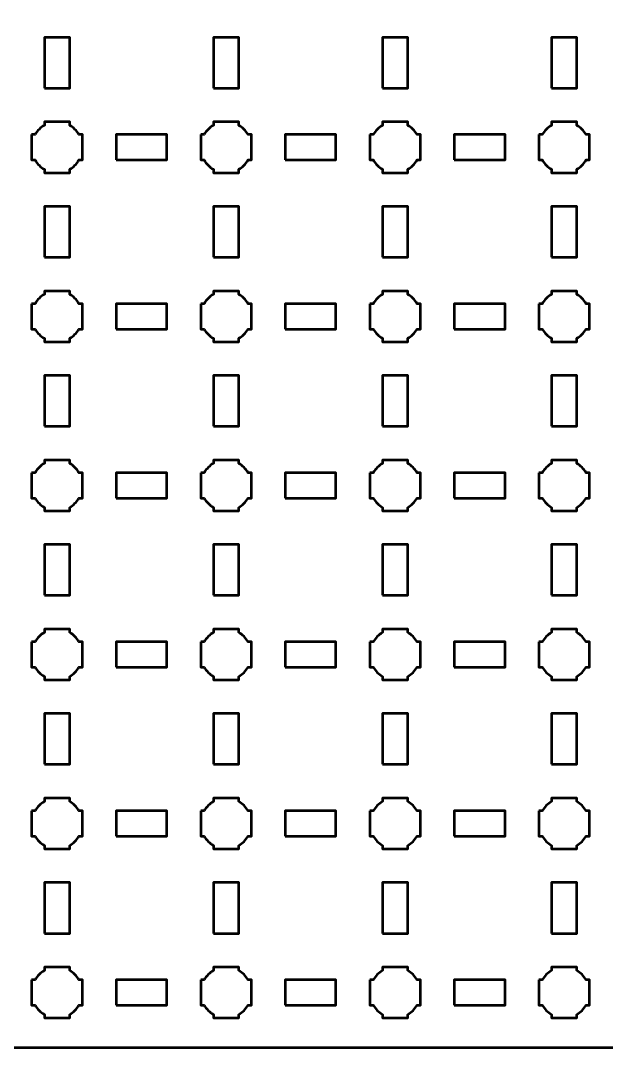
# Model space of a CAD drawing. Header units: centimetres. Extents: x -24.1 to 3.1, y -26.5 to -3.2.
# Drawn here: x -17.93 to -11, y -26.5 to -14.35 of the extents above; entities that cross this region are included whole.
import ezdxf

# ---------------------------------------------------------------- set-up
doc = ezdxf.new("R2010")
doc.units = ezdxf.units.CM
doc.header["$MEASUREMENT"] = 0
doc.layers.add('Layer 1', color=7, linetype='Continuous')

msp = doc.modelspace()

# ---------------------------------------------------------------- linework, layer by layer
at = {"layer": 'Layer 1', "color": 250, "lineweight": 53}
for points in [[(-17.65, -15.15), (-17.35, -15.15), (-17.35, -14.55), (-17.65, -14.55), (-17.65, -15.15)], [(-15.65, -15.15), (-15.35, -15.15), (-15.35, -14.55), (-15.65, -14.55), (-15.65, -15.15)], [(-13.65, -15.15), (-13.35, -15.15), (-13.35, -14.55), (-13.65, -14.55), (-13.65, -15.15)], [(-11.65, -15.15), (-11.35, -15.15), (-11.35, -14.55), (-11.65, -14.55), (-11.65, -15.15)], [(-16.8, -16), (-16.2, -16), (-16.2, -15.7), (-16.8, -15.7), (-16.8, -16)], [(-14.8, -16), (-14.2, -16), (-14.2, -15.7), (-14.8, -15.7), (-14.8, -16)], [(-12.8, -16), (-12.2, -16), (-12.2, -15.7), (-12.8, -15.7), (-12.8, -16)], [(-17.65, -17.15), (-17.35, -17.15), (-17.35, -16.55), (-17.65, -16.55), (-17.65, -17.15)], [(-15.65, -17.15), (-15.35, -17.15), (-15.35, -16.55), (-15.65, -16.55), (-15.65, -17.15)], [(-13.65, -17.15), (-13.35, -17.15), (-13.35, -16.55), (-13.65, -16.55), (-13.65, -17.15)], [(-11.65, -17.15), (-11.35, -17.15), (-11.35, -16.55), (-11.65, -16.55), (-11.65, -17.15)], [(-16.8, -18), (-16.2, -18), (-16.2, -17.7), (-16.8, -17.7), (-16.8, -18)], [(-14.8, -18), (-14.2, -18), (-14.2, -17.7), (-14.8, -17.7), (-14.8, -18)], [(-12.8, -18), (-12.2, -18), (-12.2, -17.7), (-12.8, -17.7), (-12.8, -18)], [(-17.65, -19.15), (-17.35, -19.15), (-17.35, -18.55), (-17.65, -18.55), (-17.65, -19.15)], [(-15.65, -19.15), (-15.35, -19.15), (-15.35, -18.55), (-15.65, -18.55), (-15.65, -19.15)], [(-13.65, -19.15), (-13.35, -19.15), (-13.35, -18.55), (-13.65, -18.55), (-13.65, -19.15)], [(-11.65, -19.15), (-11.35, -19.15), (-11.35, -18.55), (-11.65, -18.55), (-11.65, -19.15)], [(-16.8, -20), (-16.2, -20), (-16.2, -19.7), (-16.8, -19.7), (-16.8, -20)], [(-14.8, -20), (-14.2, -20), (-14.2, -19.7), (-14.8, -19.7), (-14.8, -20)], [(-12.8, -20), (-12.2, -20), (-12.2, -19.7), (-12.8, -19.7), (-12.8, -20)], [(-17.65, -21.15), (-17.35, -21.15), (-17.35, -20.55), (-17.65, -20.55), (-17.65, -21.15)], [(-15.65, -21.15), (-15.35, -21.15), (-15.35, -20.55), (-15.65, -20.55), (-15.65, -21.15)], [(-13.65, -21.15), (-13.35, -21.15), (-13.35, -20.55), (-13.65, -20.55), (-13.65, -21.15)], [(-11.65, -21.15), (-11.35, -21.15), (-11.35, -20.55), (-11.65, -20.55), (-11.65, -21.15)], [(-16.8, -22), (-16.2, -22), (-16.2, -21.7), (-16.8, -21.7), (-16.8, -22)], [(-14.8, -22), (-14.2, -22), (-14.2, -21.7), (-14.8, -21.7), (-14.8, -22)], [(-12.8, -22), (-12.2, -22), (-12.2, -21.7), (-12.8, -21.7), (-12.8, -22)], [(-17.65, -23.15), (-17.35, -23.15), (-17.35, -22.55), (-17.65, -22.55), (-17.65, -23.15)], [(-15.65, -23.15), (-15.35, -23.15), (-15.35, -22.55), (-15.65, -22.55), (-15.65, -23.15)], [(-13.65, -23.15), (-13.35, -23.15), (-13.35, -22.55), (-13.65, -22.55), (-13.65, -23.15)], [(-11.65, -23.15), (-11.35, -23.15), (-11.35, -22.55), (-11.65, -22.55), (-11.65, -23.15)], [(-16.8, -24), (-16.2, -24), (-16.2, -23.7), (-16.8, -23.7), (-16.8, -24)], [(-14.8, -24), (-14.2, -24), (-14.2, -23.7), (-14.8, -23.7), (-14.8, -24)], [(-12.8, -24), (-12.2, -24), (-12.2, -23.7), (-12.8, -23.7), (-12.8, -24)], [(-17.65, -25.15), (-17.35, -25.15), (-17.35, -24.55), (-17.65, -24.55), (-17.65, -25.15)], [(-15.65, -25.15), (-15.35, -25.15), (-15.35, -24.55), (-15.65, -24.55), (-15.65, -25.15)], [(-13.65, -25.15), (-13.35, -25.15), (-13.35, -24.55), (-13.65, -24.55), (-13.65, -25.15)], [(-11.65, -25.15), (-11.35, -25.15), (-11.35, -24.55), (-11.65, -24.55), (-11.65, -25.15)], [(-16.8, -26), (-16.2, -26), (-16.2, -25.7), (-16.8, -25.7), (-16.8, -26)], [(-14.8, -26), (-14.2, -26), (-14.2, -25.7), (-14.8, -25.7), (-14.8, -26)], [(-12.8, -26), (-12.2, -26), (-12.2, -25.7), (-12.8, -25.7), (-12.8, -26)]]:
    msp.add_lwpolyline(points, close=True, dxfattribs=at)
msp.add_open_spline([(-24.15, -26), (-24.15, -26), (-24.15, -3.7), (-24.15, -3.7), (-24.15, -3.7), (-24.15, -3.42391), (-23.92609, -3.2), (-23.65, -3.2), (-23.65, -3.2), (-23.65, -3.2), (2.65, -3.2), (2.65, -3.2), (2.65, -3.2), (2.92609, -3.2), (3.15, -3.42391), (3.15, -3.7), (3.15, -3.7), (3.15, -3.7), (3.15, -26), (3.15, -26), (3.15, -26), (3.15, -26.27609), (2.92609, -26.5), (2.65, -26.5), (2.65, -26.5), (2.65, -26.5), (-23.65, -26.5), (-23.65, -26.5), (-23.65, -26.5), (-23.92609, -26.5), (-24.15, -26.27609), (-24.15, -26)], degree=3, knots=[0, 0, 0, 0, 0.125, 0.125, 0.125, 0.125, 0.25, 0.25, 0.25, 0.25, 0.375, 0.375, 0.375, 0.375, 0.5, 0.5, 0.5, 0.5, 0.625, 0.625, 0.625, 0.625, 0.75, 0.75, 0.75, 0.75, 0.875, 0.875, 0.875, 0.875, 1, 1, 1, 1], dxfattribs=at)
at = {"layer": 'Layer 1', "lineweight": 53}
for points in [[(-17.8, -15.7), (-17.8, -15.7), (-17.75985, -15.7), (-17.75985, -15.7), (-17.75985, -15.7), (-17.7335, -15.65447), (-17.69553, -15.6165), (-17.65, -15.59015), (-17.65, -15.59015), (-17.65, -15.59015), (-17.65, -15.55), (-17.65, -15.55), (-17.65, -15.55), (-17.65, -15.55), (-17.5, -15.55), (-17.5, -15.55), (-17.5, -15.55), (-17.5, -15.55), (-17.35, -15.55), (-17.35, -15.55), (-17.35, -15.55), (-17.35, -15.55), (-17.35, -15.59015), (-17.35, -15.59015), (-17.35, -15.59015), (-17.30447, -15.6165), (-17.2665, -15.65447), (-17.24015, -15.7), (-17.24015, -15.7), (-17.24015, -15.7), (-17.2, -15.7), (-17.2, -15.7), (-17.2, -15.7), (-17.2, -15.7), (-17.2, -15.85), (-17.2, -15.85), (-17.2, -15.85), (-17.2, -15.85), (-17.2, -16), (-17.2, -16), (-17.2, -16), (-17.2, -16), (-17.24015, -16), (-17.24015, -16), (-17.24015, -16), (-17.2665, -16.04553), (-17.30447, -16.0835), (-17.35, -16.10985), (-17.35, -16.10985), (-17.35, -16.10985), (-17.35, -16.15), (-17.35, -16.15), (-17.35, -16.15), (-17.35, -16.15), (-17.5, -16.15), (-17.5, -16.15), (-17.5, -16.15), (-17.5, -16.15), (-17.65, -16.15), (-17.65, -16.15), (-17.65, -16.15), (-17.65, -16.15), (-17.65, -16.10985), (-17.65, -16.10985), (-17.65, -16.10985), (-17.69553, -16.0835), (-17.7335, -16.04553), (-17.75985, -16), (-17.75985, -16), (-17.75985, -16), (-17.8, -16), (-17.8, -16), (-17.8, -16), (-17.8, -16), (-17.8, -15.85), (-17.8, -15.85), (-17.8, -15.85), (-17.8, -15.85), (-17.8, -15.7), (-17.8, -15.7)], [(-15.8, -15.7), (-15.8, -15.7), (-15.75985, -15.7), (-15.75985, -15.7), (-15.75985, -15.7), (-15.7335, -15.65447), (-15.69553, -15.6165), (-15.65, -15.59015), (-15.65, -15.59015), (-15.65, -15.59015), (-15.65, -15.55), (-15.65, -15.55), (-15.65, -15.55), (-15.65, -15.55), (-15.5, -15.55), (-15.5, -15.55), (-15.5, -15.55), (-15.5, -15.55), (-15.35, -15.55), (-15.35, -15.55), (-15.35, -15.55), (-15.35, -15.55), (-15.35, -15.59015), (-15.35, -15.59015), (-15.35, -15.59015), (-15.30447, -15.6165), (-15.2665, -15.65447), (-15.24015, -15.7), (-15.24015, -15.7), (-15.24015, -15.7), (-15.2, -15.7), (-15.2, -15.7), (-15.2, -15.7), (-15.2, -15.7), (-15.2, -15.85), (-15.2, -15.85), (-15.2, -15.85), (-15.2, -15.85), (-15.2, -16), (-15.2, -16), (-15.2, -16), (-15.2, -16), (-15.24015, -16), (-15.24015, -16), (-15.24015, -16), (-15.2665, -16.04553), (-15.30447, -16.0835), (-15.35, -16.10985), (-15.35, -16.10985), (-15.35, -16.10985), (-15.35, -16.15), (-15.35, -16.15), (-15.35, -16.15), (-15.35, -16.15), (-15.5, -16.15), (-15.5, -16.15), (-15.5, -16.15), (-15.5, -16.15), (-15.65, -16.15), (-15.65, -16.15), (-15.65, -16.15), (-15.65, -16.15), (-15.65, -16.10985), (-15.65, -16.10985), (-15.65, -16.10985), (-15.69553, -16.0835), (-15.7335, -16.04553), (-15.75985, -16), (-15.75985, -16), (-15.75985, -16), (-15.8, -16), (-15.8, -16), (-15.8, -16), (-15.8, -16), (-15.8, -15.85), (-15.8, -15.85), (-15.8, -15.85), (-15.8, -15.85), (-15.8, -15.7), (-15.8, -15.7)], [(-13.8, -15.7), (-13.8, -15.7), (-13.75985, -15.7), (-13.75985, -15.7), (-13.75985, -15.7), (-13.7335, -15.65447), (-13.69553, -15.6165), (-13.65, -15.59015), (-13.65, -15.59015), (-13.65, -15.59015), (-13.65, -15.55), (-13.65, -15.55), (-13.65, -15.55), (-13.65, -15.55), (-13.5, -15.55), (-13.5, -15.55), (-13.5, -15.55), (-13.5, -15.55), (-13.35, -15.55), (-13.35, -15.55), (-13.35, -15.55), (-13.35, -15.55), (-13.35, -15.59015), (-13.35, -15.59015), (-13.35, -15.59015), (-13.30447, -15.6165), (-13.2665, -15.65447), (-13.24015, -15.7), (-13.24015, -15.7), (-13.24015, -15.7), (-13.2, -15.7), (-13.2, -15.7), (-13.2, -15.7), (-13.2, -15.7), (-13.2, -15.85), (-13.2, -15.85), (-13.2, -15.85), (-13.2, -15.85), (-13.2, -16), (-13.2, -16), (-13.2, -16), (-13.2, -16), (-13.24015, -16), (-13.24015, -16), (-13.24015, -16), (-13.2665, -16.04553), (-13.30447, -16.0835), (-13.35, -16.10985), (-13.35, -16.10985), (-13.35, -16.10985), (-13.35, -16.15), (-13.35, -16.15), (-13.35, -16.15), (-13.35, -16.15), (-13.5, -16.15), (-13.5, -16.15), (-13.5, -16.15), (-13.5, -16.15), (-13.65, -16.15), (-13.65, -16.15), (-13.65, -16.15), (-13.65, -16.15), (-13.65, -16.10985), (-13.65, -16.10985), (-13.65, -16.10985), (-13.69553, -16.0835), (-13.7335, -16.04553), (-13.75985, -16), (-13.75985, -16), (-13.75985, -16), (-13.8, -16), (-13.8, -16), (-13.8, -16), (-13.8, -16), (-13.8, -15.85), (-13.8, -15.85), (-13.8, -15.85), (-13.8, -15.85), (-13.8, -15.7), (-13.8, -15.7)], [(-11.8, -15.7), (-11.8, -15.7), (-11.75985, -15.7), (-11.75985, -15.7), (-11.75985, -15.7), (-11.7335, -15.65447), (-11.69553, -15.6165), (-11.65, -15.59015), (-11.65, -15.59015), (-11.65, -15.59015), (-11.65, -15.55), (-11.65, -15.55), (-11.65, -15.55), (-11.65, -15.55), (-11.5, -15.55), (-11.5, -15.55), (-11.5, -15.55), (-11.5, -15.55), (-11.35, -15.55), (-11.35, -15.55), (-11.35, -15.55), (-11.35, -15.55), (-11.35, -15.59015), (-11.35, -15.59015), (-11.35, -15.59015), (-11.30447, -15.6165), (-11.2665, -15.65447), (-11.24015, -15.7), (-11.24015, -15.7), (-11.24015, -15.7), (-11.2, -15.7), (-11.2, -15.7), (-11.2, -15.7), (-11.2, -15.7), (-11.2, -15.85), (-11.2, -15.85), (-11.2, -15.85), (-11.2, -15.85), (-11.2, -16), (-11.2, -16), (-11.2, -16), (-11.2, -16), (-11.24015, -16), (-11.24015, -16), (-11.24015, -16), (-11.2665, -16.04553), (-11.30447, -16.0835), (-11.35, -16.10985), (-11.35, -16.10985), (-11.35, -16.10985), (-11.35, -16.15), (-11.35, -16.15), (-11.35, -16.15), (-11.35, -16.15), (-11.5, -16.15), (-11.5, -16.15), (-11.5, -16.15), (-11.5, -16.15), (-11.65, -16.15), (-11.65, -16.15), (-11.65, -16.15), (-11.65, -16.15), (-11.65, -16.10985), (-11.65, -16.10985), (-11.65, -16.10985), (-11.69553, -16.0835), (-11.7335, -16.04553), (-11.75985, -16), (-11.75985, -16), (-11.75985, -16), (-11.8, -16), (-11.8, -16), (-11.8, -16), (-11.8, -16), (-11.8, -15.85), (-11.8, -15.85), (-11.8, -15.85), (-11.8, -15.85), (-11.8, -15.7), (-11.8, -15.7)], [(-17.8, -17.7), (-17.8, -17.7), (-17.75985, -17.7), (-17.75985, -17.7), (-17.75985, -17.7), (-17.7335, -17.65447), (-17.69553, -17.6165), (-17.65, -17.59015), (-17.65, -17.59015), (-17.65, -17.59015), (-17.65, -17.55), (-17.65, -17.55), (-17.65, -17.55), (-17.65, -17.55), (-17.5, -17.55), (-17.5, -17.55), (-17.5, -17.55), (-17.5, -17.55), (-17.35, -17.55), (-17.35, -17.55), (-17.35, -17.55), (-17.35, -17.55), (-17.35, -17.59015), (-17.35, -17.59015), (-17.35, -17.59015), (-17.30447, -17.6165), (-17.2665, -17.65447), (-17.24015, -17.7), (-17.24015, -17.7), (-17.24015, -17.7), (-17.2, -17.7), (-17.2, -17.7), (-17.2, -17.7), (-17.2, -17.7), (-17.2, -17.85), (-17.2, -17.85), (-17.2, -17.85), (-17.2, -17.85), (-17.2, -18), (-17.2, -18), (-17.2, -18), (-17.2, -18), (-17.24015, -18), (-17.24015, -18), (-17.24015, -18), (-17.2665, -18.04553), (-17.30447, -18.0835), (-17.35, -18.10985), (-17.35, -18.10985), (-17.35, -18.10985), (-17.35, -18.15), (-17.35, -18.15), (-17.35, -18.15), (-17.35, -18.15), (-17.5, -18.15), (-17.5, -18.15), (-17.5, -18.15), (-17.5, -18.15), (-17.65, -18.15), (-17.65, -18.15), (-17.65, -18.15), (-17.65, -18.15), (-17.65, -18.10985), (-17.65, -18.10985), (-17.65, -18.10985), (-17.69553, -18.0835), (-17.7335, -18.04553), (-17.75985, -18), (-17.75985, -18), (-17.75985, -18), (-17.8, -18), (-17.8, -18), (-17.8, -18), (-17.8, -18), (-17.8, -17.85), (-17.8, -17.85), (-17.8, -17.85), (-17.8, -17.85), (-17.8, -17.7), (-17.8, -17.7)], [(-15.8, -17.7), (-15.8, -17.7), (-15.75985, -17.7), (-15.75985, -17.7), (-15.75985, -17.7), (-15.7335, -17.65447), (-15.69553, -17.6165), (-15.65, -17.59015), (-15.65, -17.59015), (-15.65, -17.59015), (-15.65, -17.55), (-15.65, -17.55), (-15.65, -17.55), (-15.65, -17.55), (-15.5, -17.55), (-15.5, -17.55), (-15.5, -17.55), (-15.5, -17.55), (-15.35, -17.55), (-15.35, -17.55), (-15.35, -17.55), (-15.35, -17.55), (-15.35, -17.59015), (-15.35, -17.59015), (-15.35, -17.59015), (-15.30447, -17.6165), (-15.2665, -17.65447), (-15.24015, -17.7), (-15.24015, -17.7), (-15.24015, -17.7), (-15.2, -17.7), (-15.2, -17.7), (-15.2, -17.7), (-15.2, -17.7), (-15.2, -17.85), (-15.2, -17.85), (-15.2, -17.85), (-15.2, -17.85), (-15.2, -18), (-15.2, -18), (-15.2, -18), (-15.2, -18), (-15.24015, -18), (-15.24015, -18), (-15.24015, -18), (-15.2665, -18.04553), (-15.30447, -18.0835), (-15.35, -18.10985), (-15.35, -18.10985), (-15.35, -18.10985), (-15.35, -18.15), (-15.35, -18.15), (-15.35, -18.15), (-15.35, -18.15), (-15.5, -18.15), (-15.5, -18.15), (-15.5, -18.15), (-15.5, -18.15), (-15.65, -18.15), (-15.65, -18.15), (-15.65, -18.15), (-15.65, -18.15), (-15.65, -18.10985), (-15.65, -18.10985), (-15.65, -18.10985), (-15.69553, -18.0835), (-15.7335, -18.04553), (-15.75985, -18), (-15.75985, -18), (-15.75985, -18), (-15.8, -18), (-15.8, -18), (-15.8, -18), (-15.8, -18), (-15.8, -17.85), (-15.8, -17.85), (-15.8, -17.85), (-15.8, -17.85), (-15.8, -17.7), (-15.8, -17.7)], [(-13.8, -17.7), (-13.8, -17.7), (-13.75985, -17.7), (-13.75985, -17.7), (-13.75985, -17.7), (-13.7335, -17.65447), (-13.69553, -17.6165), (-13.65, -17.59015), (-13.65, -17.59015), (-13.65, -17.59015), (-13.65, -17.55), (-13.65, -17.55), (-13.65, -17.55), (-13.65, -17.55), (-13.5, -17.55), (-13.5, -17.55), (-13.5, -17.55), (-13.5, -17.55), (-13.35, -17.55), (-13.35, -17.55), (-13.35, -17.55), (-13.35, -17.55), (-13.35, -17.59015), (-13.35, -17.59015), (-13.35, -17.59015), (-13.30447, -17.6165), (-13.2665, -17.65447), (-13.24015, -17.7), (-13.24015, -17.7), (-13.24015, -17.7), (-13.2, -17.7), (-13.2, -17.7), (-13.2, -17.7), (-13.2, -17.7), (-13.2, -17.85), (-13.2, -17.85), (-13.2, -17.85), (-13.2, -17.85), (-13.2, -18), (-13.2, -18), (-13.2, -18), (-13.2, -18), (-13.24015, -18), (-13.24015, -18), (-13.24015, -18), (-13.2665, -18.04553), (-13.30447, -18.0835), (-13.35, -18.10985), (-13.35, -18.10985), (-13.35, -18.10985), (-13.35, -18.15), (-13.35, -18.15), (-13.35, -18.15), (-13.35, -18.15), (-13.5, -18.15), (-13.5, -18.15), (-13.5, -18.15), (-13.5, -18.15), (-13.65, -18.15), (-13.65, -18.15), (-13.65, -18.15), (-13.65, -18.15), (-13.65, -18.10985), (-13.65, -18.10985), (-13.65, -18.10985), (-13.69553, -18.0835), (-13.7335, -18.04553), (-13.75985, -18), (-13.75985, -18), (-13.75985, -18), (-13.8, -18), (-13.8, -18), (-13.8, -18), (-13.8, -18), (-13.8, -17.85), (-13.8, -17.85), (-13.8, -17.85), (-13.8, -17.85), (-13.8, -17.7), (-13.8, -17.7)], [(-11.8, -17.7), (-11.8, -17.7), (-11.75985, -17.7), (-11.75985, -17.7), (-11.75985, -17.7), (-11.7335, -17.65447), (-11.69553, -17.6165), (-11.65, -17.59015), (-11.65, -17.59015), (-11.65, -17.59015), (-11.65, -17.55), (-11.65, -17.55), (-11.65, -17.55), (-11.65, -17.55), (-11.5, -17.55), (-11.5, -17.55), (-11.5, -17.55), (-11.5, -17.55), (-11.35, -17.55), (-11.35, -17.55), (-11.35, -17.55), (-11.35, -17.55), (-11.35, -17.59015), (-11.35, -17.59015), (-11.35, -17.59015), (-11.30447, -17.6165), (-11.2665, -17.65447), (-11.24015, -17.7), (-11.24015, -17.7), (-11.24015, -17.7), (-11.2, -17.7), (-11.2, -17.7), (-11.2, -17.7), (-11.2, -17.7), (-11.2, -17.85), (-11.2, -17.85), (-11.2, -17.85), (-11.2, -17.85), (-11.2, -18), (-11.2, -18), (-11.2, -18), (-11.2, -18), (-11.24015, -18), (-11.24015, -18), (-11.24015, -18), (-11.2665, -18.04553), (-11.30447, -18.0835), (-11.35, -18.10985), (-11.35, -18.10985), (-11.35, -18.10985), (-11.35, -18.15), (-11.35, -18.15), (-11.35, -18.15), (-11.35, -18.15), (-11.5, -18.15), (-11.5, -18.15), (-11.5, -18.15), (-11.5, -18.15), (-11.65, -18.15), (-11.65, -18.15), (-11.65, -18.15), (-11.65, -18.15), (-11.65, -18.10985), (-11.65, -18.10985), (-11.65, -18.10985), (-11.69553, -18.0835), (-11.7335, -18.04553), (-11.75985, -18), (-11.75985, -18), (-11.75985, -18), (-11.8, -18), (-11.8, -18), (-11.8, -18), (-11.8, -18), (-11.8, -17.85), (-11.8, -17.85), (-11.8, -17.85), (-11.8, -17.85), (-11.8, -17.7), (-11.8, -17.7)], [(-17.8, -19.7), (-17.8, -19.7), (-17.75985, -19.7), (-17.75985, -19.7), (-17.75985, -19.7), (-17.7335, -19.65447), (-17.69553, -19.6165), (-17.65, -19.59015), (-17.65, -19.59015), (-17.65, -19.59015), (-17.65, -19.55), (-17.65, -19.55), (-17.65, -19.55), (-17.65, -19.55), (-17.5, -19.55), (-17.5, -19.55), (-17.5, -19.55), (-17.5, -19.55), (-17.35, -19.55), (-17.35, -19.55), (-17.35, -19.55), (-17.35, -19.55), (-17.35, -19.59015), (-17.35, -19.59015), (-17.35, -19.59015), (-17.30447, -19.6165), (-17.2665, -19.65447), (-17.24015, -19.7), (-17.24015, -19.7), (-17.24015, -19.7), (-17.2, -19.7), (-17.2, -19.7), (-17.2, -19.7), (-17.2, -19.7), (-17.2, -19.85), (-17.2, -19.85), (-17.2, -19.85), (-17.2, -19.85), (-17.2, -20), (-17.2, -20), (-17.2, -20), (-17.2, -20), (-17.24015, -20), (-17.24015, -20), (-17.24015, -20), (-17.2665, -20.04553), (-17.30447, -20.0835), (-17.35, -20.10985), (-17.35, -20.10985), (-17.35, -20.10985), (-17.35, -20.15), (-17.35, -20.15), (-17.35, -20.15), (-17.35, -20.15), (-17.5, -20.15), (-17.5, -20.15), (-17.5, -20.15), (-17.5, -20.15), (-17.65, -20.15), (-17.65, -20.15), (-17.65, -20.15), (-17.65, -20.15), (-17.65, -20.10985), (-17.65, -20.10985), (-17.65, -20.10985), (-17.69553, -20.0835), (-17.7335, -20.04553), (-17.75985, -20), (-17.75985, -20), (-17.75985, -20), (-17.8, -20), (-17.8, -20), (-17.8, -20), (-17.8, -20), (-17.8, -19.85), (-17.8, -19.85), (-17.8, -19.85), (-17.8, -19.85), (-17.8, -19.7), (-17.8, -19.7)], [(-15.8, -19.7), (-15.8, -19.7), (-15.75985, -19.7), (-15.75985, -19.7), (-15.75985, -19.7), (-15.7335, -19.65447), (-15.69553, -19.6165), (-15.65, -19.59015), (-15.65, -19.59015), (-15.65, -19.59015), (-15.65, -19.55), (-15.65, -19.55), (-15.65, -19.55), (-15.65, -19.55), (-15.5, -19.55), (-15.5, -19.55), (-15.5, -19.55), (-15.5, -19.55), (-15.35, -19.55), (-15.35, -19.55), (-15.35, -19.55), (-15.35, -19.55), (-15.35, -19.59015), (-15.35, -19.59015), (-15.35, -19.59015), (-15.30447, -19.6165), (-15.2665, -19.65447), (-15.24015, -19.7), (-15.24015, -19.7), (-15.24015, -19.7), (-15.2, -19.7), (-15.2, -19.7), (-15.2, -19.7), (-15.2, -19.7), (-15.2, -19.85), (-15.2, -19.85), (-15.2, -19.85), (-15.2, -19.85), (-15.2, -20), (-15.2, -20), (-15.2, -20), (-15.2, -20), (-15.24015, -20), (-15.24015, -20), (-15.24015, -20), (-15.2665, -20.04553), (-15.30447, -20.0835), (-15.35, -20.10985), (-15.35, -20.10985), (-15.35, -20.10985), (-15.35, -20.15), (-15.35, -20.15), (-15.35, -20.15), (-15.35, -20.15), (-15.5, -20.15), (-15.5, -20.15), (-15.5, -20.15), (-15.5, -20.15), (-15.65, -20.15), (-15.65, -20.15), (-15.65, -20.15), (-15.65, -20.15), (-15.65, -20.10985), (-15.65, -20.10985), (-15.65, -20.10985), (-15.69553, -20.0835), (-15.7335, -20.04553), (-15.75985, -20), (-15.75985, -20), (-15.75985, -20), (-15.8, -20), (-15.8, -20), (-15.8, -20), (-15.8, -20), (-15.8, -19.85), (-15.8, -19.85), (-15.8, -19.85), (-15.8, -19.85), (-15.8, -19.7), (-15.8, -19.7)], [(-13.8, -19.7), (-13.8, -19.7), (-13.75985, -19.7), (-13.75985, -19.7), (-13.75985, -19.7), (-13.7335, -19.65447), (-13.69553, -19.6165), (-13.65, -19.59015), (-13.65, -19.59015), (-13.65, -19.59015), (-13.65, -19.55), (-13.65, -19.55), (-13.65, -19.55), (-13.65, -19.55), (-13.5, -19.55), (-13.5, -19.55), (-13.5, -19.55), (-13.5, -19.55), (-13.35, -19.55), (-13.35, -19.55), (-13.35, -19.55), (-13.35, -19.55), (-13.35, -19.59015), (-13.35, -19.59015), (-13.35, -19.59015), (-13.30447, -19.6165), (-13.2665, -19.65447), (-13.24015, -19.7), (-13.24015, -19.7), (-13.24015, -19.7), (-13.2, -19.7), (-13.2, -19.7), (-13.2, -19.7), (-13.2, -19.7), (-13.2, -19.85), (-13.2, -19.85), (-13.2, -19.85), (-13.2, -19.85), (-13.2, -20), (-13.2, -20), (-13.2, -20), (-13.2, -20), (-13.24015, -20), (-13.24015, -20), (-13.24015, -20), (-13.2665, -20.04553), (-13.30447, -20.0835), (-13.35, -20.10985), (-13.35, -20.10985), (-13.35, -20.10985), (-13.35, -20.15), (-13.35, -20.15), (-13.35, -20.15), (-13.35, -20.15), (-13.5, -20.15), (-13.5, -20.15), (-13.5, -20.15), (-13.5, -20.15), (-13.65, -20.15), (-13.65, -20.15), (-13.65, -20.15), (-13.65, -20.15), (-13.65, -20.10985), (-13.65, -20.10985), (-13.65, -20.10985), (-13.69553, -20.0835), (-13.7335, -20.04553), (-13.75985, -20), (-13.75985, -20), (-13.75985, -20), (-13.8, -20), (-13.8, -20), (-13.8, -20), (-13.8, -20), (-13.8, -19.85), (-13.8, -19.85), (-13.8, -19.85), (-13.8, -19.85), (-13.8, -19.7), (-13.8, -19.7)], [(-11.8, -19.7), (-11.8, -19.7), (-11.75985, -19.7), (-11.75985, -19.7), (-11.75985, -19.7), (-11.7335, -19.65447), (-11.69553, -19.6165), (-11.65, -19.59015), (-11.65, -19.59015), (-11.65, -19.59015), (-11.65, -19.55), (-11.65, -19.55), (-11.65, -19.55), (-11.65, -19.55), (-11.5, -19.55), (-11.5, -19.55), (-11.5, -19.55), (-11.5, -19.55), (-11.35, -19.55), (-11.35, -19.55), (-11.35, -19.55), (-11.35, -19.55), (-11.35, -19.59015), (-11.35, -19.59015), (-11.35, -19.59015), (-11.30447, -19.6165), (-11.2665, -19.65447), (-11.24015, -19.7), (-11.24015, -19.7), (-11.24015, -19.7), (-11.2, -19.7), (-11.2, -19.7), (-11.2, -19.7), (-11.2, -19.7), (-11.2, -19.85), (-11.2, -19.85), (-11.2, -19.85), (-11.2, -19.85), (-11.2, -20), (-11.2, -20), (-11.2, -20), (-11.2, -20), (-11.24015, -20), (-11.24015, -20), (-11.24015, -20), (-11.2665, -20.04553), (-11.30447, -20.0835), (-11.35, -20.10985), (-11.35, -20.10985), (-11.35, -20.10985), (-11.35, -20.15), (-11.35, -20.15), (-11.35, -20.15), (-11.35, -20.15), (-11.5, -20.15), (-11.5, -20.15), (-11.5, -20.15), (-11.5, -20.15), (-11.65, -20.15), (-11.65, -20.15), (-11.65, -20.15), (-11.65, -20.15), (-11.65, -20.10985), (-11.65, -20.10985), (-11.65, -20.10985), (-11.69553, -20.0835), (-11.7335, -20.04553), (-11.75985, -20), (-11.75985, -20), (-11.75985, -20), (-11.8, -20), (-11.8, -20), (-11.8, -20), (-11.8, -20), (-11.8, -19.85), (-11.8, -19.85), (-11.8, -19.85), (-11.8, -19.85), (-11.8, -19.7), (-11.8, -19.7)], [(-17.8, -21.7), (-17.8, -21.7), (-17.75985, -21.7), (-17.75985, -21.7), (-17.75985, -21.7), (-17.7335, -21.65447), (-17.69553, -21.6165), (-17.65, -21.59015), (-17.65, -21.59015), (-17.65, -21.59015), (-17.65, -21.55), (-17.65, -21.55), (-17.65, -21.55), (-17.65, -21.55), (-17.5, -21.55), (-17.5, -21.55), (-17.5, -21.55), (-17.5, -21.55), (-17.35, -21.55), (-17.35, -21.55), (-17.35, -21.55), (-17.35, -21.55), (-17.35, -21.59015), (-17.35, -21.59015), (-17.35, -21.59015), (-17.30447, -21.6165), (-17.2665, -21.65447), (-17.24015, -21.7), (-17.24015, -21.7), (-17.24015, -21.7), (-17.2, -21.7), (-17.2, -21.7), (-17.2, -21.7), (-17.2, -21.7), (-17.2, -21.85), (-17.2, -21.85), (-17.2, -21.85), (-17.2, -21.85), (-17.2, -22), (-17.2, -22), (-17.2, -22), (-17.2, -22), (-17.24015, -22), (-17.24015, -22), (-17.24015, -22), (-17.2665, -22.04553), (-17.30447, -22.0835), (-17.35, -22.10985), (-17.35, -22.10985), (-17.35, -22.10985), (-17.35, -22.15), (-17.35, -22.15), (-17.35, -22.15), (-17.35, -22.15), (-17.5, -22.15), (-17.5, -22.15), (-17.5, -22.15), (-17.5, -22.15), (-17.65, -22.15), (-17.65, -22.15), (-17.65, -22.15), (-17.65, -22.15), (-17.65, -22.10985), (-17.65, -22.10985), (-17.65, -22.10985), (-17.69553, -22.0835), (-17.7335, -22.04553), (-17.75985, -22), (-17.75985, -22), (-17.75985, -22), (-17.8, -22), (-17.8, -22), (-17.8, -22), (-17.8, -22), (-17.8, -21.85), (-17.8, -21.85), (-17.8, -21.85), (-17.8, -21.85), (-17.8, -21.7), (-17.8, -21.7)], [(-15.8, -21.7), (-15.8, -21.7), (-15.75985, -21.7), (-15.75985, -21.7), (-15.75985, -21.7), (-15.7335, -21.65447), (-15.69553, -21.6165), (-15.65, -21.59015), (-15.65, -21.59015), (-15.65, -21.59015), (-15.65, -21.55), (-15.65, -21.55), (-15.65, -21.55), (-15.65, -21.55), (-15.5, -21.55), (-15.5, -21.55), (-15.5, -21.55), (-15.5, -21.55), (-15.35, -21.55), (-15.35, -21.55), (-15.35, -21.55), (-15.35, -21.55), (-15.35, -21.59015), (-15.35, -21.59015), (-15.35, -21.59015), (-15.30447, -21.6165), (-15.2665, -21.65447), (-15.24015, -21.7), (-15.24015, -21.7), (-15.24015, -21.7), (-15.2, -21.7), (-15.2, -21.7), (-15.2, -21.7), (-15.2, -21.7), (-15.2, -21.85), (-15.2, -21.85), (-15.2, -21.85), (-15.2, -21.85), (-15.2, -22), (-15.2, -22), (-15.2, -22), (-15.2, -22), (-15.24015, -22), (-15.24015, -22), (-15.24015, -22), (-15.2665, -22.04553), (-15.30447, -22.0835), (-15.35, -22.10985), (-15.35, -22.10985), (-15.35, -22.10985), (-15.35, -22.15), (-15.35, -22.15), (-15.35, -22.15), (-15.35, -22.15), (-15.5, -22.15), (-15.5, -22.15), (-15.5, -22.15), (-15.5, -22.15), (-15.65, -22.15), (-15.65, -22.15), (-15.65, -22.15), (-15.65, -22.15), (-15.65, -22.10985), (-15.65, -22.10985), (-15.65, -22.10985), (-15.69553, -22.0835), (-15.7335, -22.04553), (-15.75985, -22), (-15.75985, -22), (-15.75985, -22), (-15.8, -22), (-15.8, -22), (-15.8, -22), (-15.8, -22), (-15.8, -21.85), (-15.8, -21.85), (-15.8, -21.85), (-15.8, -21.85), (-15.8, -21.7), (-15.8, -21.7)], [(-13.8, -21.7), (-13.8, -21.7), (-13.75985, -21.7), (-13.75985, -21.7), (-13.75985, -21.7), (-13.7335, -21.65447), (-13.69553, -21.6165), (-13.65, -21.59015), (-13.65, -21.59015), (-13.65, -21.59015), (-13.65, -21.55), (-13.65, -21.55), (-13.65, -21.55), (-13.65, -21.55), (-13.5, -21.55), (-13.5, -21.55), (-13.5, -21.55), (-13.5, -21.55), (-13.35, -21.55), (-13.35, -21.55), (-13.35, -21.55), (-13.35, -21.55), (-13.35, -21.59015), (-13.35, -21.59015), (-13.35, -21.59015), (-13.30447, -21.6165), (-13.2665, -21.65447), (-13.24015, -21.7), (-13.24015, -21.7), (-13.24015, -21.7), (-13.2, -21.7), (-13.2, -21.7), (-13.2, -21.7), (-13.2, -21.7), (-13.2, -21.85), (-13.2, -21.85), (-13.2, -21.85), (-13.2, -21.85), (-13.2, -22), (-13.2, -22), (-13.2, -22), (-13.2, -22), (-13.24015, -22), (-13.24015, -22), (-13.24015, -22), (-13.2665, -22.04553), (-13.30447, -22.0835), (-13.35, -22.10985), (-13.35, -22.10985), (-13.35, -22.10985), (-13.35, -22.15), (-13.35, -22.15), (-13.35, -22.15), (-13.35, -22.15), (-13.5, -22.15), (-13.5, -22.15), (-13.5, -22.15), (-13.5, -22.15), (-13.65, -22.15), (-13.65, -22.15), (-13.65, -22.15), (-13.65, -22.15), (-13.65, -22.10985), (-13.65, -22.10985), (-13.65, -22.10985), (-13.69553, -22.0835), (-13.7335, -22.04553), (-13.75985, -22), (-13.75985, -22), (-13.75985, -22), (-13.8, -22), (-13.8, -22), (-13.8, -22), (-13.8, -22), (-13.8, -21.85), (-13.8, -21.85), (-13.8, -21.85), (-13.8, -21.85), (-13.8, -21.7), (-13.8, -21.7)], [(-11.8, -21.7), (-11.8, -21.7), (-11.75985, -21.7), (-11.75985, -21.7), (-11.75985, -21.7), (-11.7335, -21.65447), (-11.69553, -21.6165), (-11.65, -21.59015), (-11.65, -21.59015), (-11.65, -21.59015), (-11.65, -21.55), (-11.65, -21.55), (-11.65, -21.55), (-11.65, -21.55), (-11.5, -21.55), (-11.5, -21.55), (-11.5, -21.55), (-11.5, -21.55), (-11.35, -21.55), (-11.35, -21.55), (-11.35, -21.55), (-11.35, -21.55), (-11.35, -21.59015), (-11.35, -21.59015), (-11.35, -21.59015), (-11.30447, -21.6165), (-11.2665, -21.65447), (-11.24015, -21.7), (-11.24015, -21.7), (-11.24015, -21.7), (-11.2, -21.7), (-11.2, -21.7), (-11.2, -21.7), (-11.2, -21.7), (-11.2, -21.85), (-11.2, -21.85), (-11.2, -21.85), (-11.2, -21.85), (-11.2, -22), (-11.2, -22), (-11.2, -22), (-11.2, -22), (-11.24015, -22), (-11.24015, -22), (-11.24015, -22), (-11.2665, -22.04553), (-11.30447, -22.0835), (-11.35, -22.10985), (-11.35, -22.10985), (-11.35, -22.10985), (-11.35, -22.15), (-11.35, -22.15), (-11.35, -22.15), (-11.35, -22.15), (-11.5, -22.15), (-11.5, -22.15), (-11.5, -22.15), (-11.5, -22.15), (-11.65, -22.15), (-11.65, -22.15), (-11.65, -22.15), (-11.65, -22.15), (-11.65, -22.10985), (-11.65, -22.10985), (-11.65, -22.10985), (-11.69553, -22.0835), (-11.7335, -22.04553), (-11.75985, -22), (-11.75985, -22), (-11.75985, -22), (-11.8, -22), (-11.8, -22), (-11.8, -22), (-11.8, -22), (-11.8, -21.85), (-11.8, -21.85), (-11.8, -21.85), (-11.8, -21.85), (-11.8, -21.7), (-11.8, -21.7)], [(-17.8, -23.7), (-17.8, -23.7), (-17.75985, -23.7), (-17.75985, -23.7), (-17.75985, -23.7), (-17.7335, -23.65447), (-17.69553, -23.6165), (-17.65, -23.59015), (-17.65, -23.59015), (-17.65, -23.59015), (-17.65, -23.55), (-17.65, -23.55), (-17.65, -23.55), (-17.65, -23.55), (-17.5, -23.55), (-17.5, -23.55), (-17.5, -23.55), (-17.5, -23.55), (-17.35, -23.55), (-17.35, -23.55), (-17.35, -23.55), (-17.35, -23.55), (-17.35, -23.59015), (-17.35, -23.59015), (-17.35, -23.59015), (-17.30447, -23.6165), (-17.2665, -23.65447), (-17.24015, -23.7), (-17.24015, -23.7), (-17.24015, -23.7), (-17.2, -23.7), (-17.2, -23.7), (-17.2, -23.7), (-17.2, -23.7), (-17.2, -23.85), (-17.2, -23.85), (-17.2, -23.85), (-17.2, -23.85), (-17.2, -24), (-17.2, -24), (-17.2, -24), (-17.2, -24), (-17.24015, -24), (-17.24015, -24), (-17.24015, -24), (-17.2665, -24.04553), (-17.30447, -24.0835), (-17.35, -24.10985), (-17.35, -24.10985), (-17.35, -24.10985), (-17.35, -24.15), (-17.35, -24.15), (-17.35, -24.15), (-17.35, -24.15), (-17.5, -24.15), (-17.5, -24.15), (-17.5, -24.15), (-17.5, -24.15), (-17.65, -24.15), (-17.65, -24.15), (-17.65, -24.15), (-17.65, -24.15), (-17.65, -24.10985), (-17.65, -24.10985), (-17.65, -24.10985), (-17.69553, -24.0835), (-17.7335, -24.04553), (-17.75985, -24), (-17.75985, -24), (-17.75985, -24), (-17.8, -24), (-17.8, -24), (-17.8, -24), (-17.8, -24), (-17.8, -23.85), (-17.8, -23.85), (-17.8, -23.85), (-17.8, -23.85), (-17.8, -23.7), (-17.8, -23.7)], [(-15.8, -23.7), (-15.8, -23.7), (-15.75985, -23.7), (-15.75985, -23.7), (-15.75985, -23.7), (-15.7335, -23.65447), (-15.69553, -23.6165), (-15.65, -23.59015), (-15.65, -23.59015), (-15.65, -23.59015), (-15.65, -23.55), (-15.65, -23.55), (-15.65, -23.55), (-15.65, -23.55), (-15.5, -23.55), (-15.5, -23.55), (-15.5, -23.55), (-15.5, -23.55), (-15.35, -23.55), (-15.35, -23.55), (-15.35, -23.55), (-15.35, -23.55), (-15.35, -23.59015), (-15.35, -23.59015), (-15.35, -23.59015), (-15.30447, -23.6165), (-15.2665, -23.65447), (-15.24015, -23.7), (-15.24015, -23.7), (-15.24015, -23.7), (-15.2, -23.7), (-15.2, -23.7), (-15.2, -23.7), (-15.2, -23.7), (-15.2, -23.85), (-15.2, -23.85), (-15.2, -23.85), (-15.2, -23.85), (-15.2, -24), (-15.2, -24), (-15.2, -24), (-15.2, -24), (-15.24015, -24), (-15.24015, -24), (-15.24015, -24), (-15.2665, -24.04553), (-15.30447, -24.0835), (-15.35, -24.10985), (-15.35, -24.10985), (-15.35, -24.10985), (-15.35, -24.15), (-15.35, -24.15), (-15.35, -24.15), (-15.35, -24.15), (-15.5, -24.15), (-15.5, -24.15), (-15.5, -24.15), (-15.5, -24.15), (-15.65, -24.15), (-15.65, -24.15), (-15.65, -24.15), (-15.65, -24.15), (-15.65, -24.10985), (-15.65, -24.10985), (-15.65, -24.10985), (-15.69553, -24.0835), (-15.7335, -24.04553), (-15.75985, -24), (-15.75985, -24), (-15.75985, -24), (-15.8, -24), (-15.8, -24), (-15.8, -24), (-15.8, -24), (-15.8, -23.85), (-15.8, -23.85), (-15.8, -23.85), (-15.8, -23.85), (-15.8, -23.7), (-15.8, -23.7)], [(-13.8, -23.7), (-13.8, -23.7), (-13.75985, -23.7), (-13.75985, -23.7), (-13.75985, -23.7), (-13.7335, -23.65447), (-13.69553, -23.6165), (-13.65, -23.59015), (-13.65, -23.59015), (-13.65, -23.59015), (-13.65, -23.55), (-13.65, -23.55), (-13.65, -23.55), (-13.65, -23.55), (-13.5, -23.55), (-13.5, -23.55), (-13.5, -23.55), (-13.5, -23.55), (-13.35, -23.55), (-13.35, -23.55), (-13.35, -23.55), (-13.35, -23.55), (-13.35, -23.59015), (-13.35, -23.59015), (-13.35, -23.59015), (-13.30447, -23.6165), (-13.2665, -23.65447), (-13.24015, -23.7), (-13.24015, -23.7), (-13.24015, -23.7), (-13.2, -23.7), (-13.2, -23.7), (-13.2, -23.7), (-13.2, -23.7), (-13.2, -23.85), (-13.2, -23.85), (-13.2, -23.85), (-13.2, -23.85), (-13.2, -24), (-13.2, -24), (-13.2, -24), (-13.2, -24), (-13.24015, -24), (-13.24015, -24), (-13.24015, -24), (-13.2665, -24.04553), (-13.30447, -24.0835), (-13.35, -24.10985), (-13.35, -24.10985), (-13.35, -24.10985), (-13.35, -24.15), (-13.35, -24.15), (-13.35, -24.15), (-13.35, -24.15), (-13.5, -24.15), (-13.5, -24.15), (-13.5, -24.15), (-13.5, -24.15), (-13.65, -24.15), (-13.65, -24.15), (-13.65, -24.15), (-13.65, -24.15), (-13.65, -24.10985), (-13.65, -24.10985), (-13.65, -24.10985), (-13.69553, -24.0835), (-13.7335, -24.04553), (-13.75985, -24), (-13.75985, -24), (-13.75985, -24), (-13.8, -24), (-13.8, -24), (-13.8, -24), (-13.8, -24), (-13.8, -23.85), (-13.8, -23.85), (-13.8, -23.85), (-13.8, -23.85), (-13.8, -23.7), (-13.8, -23.7)], [(-11.8, -23.7), (-11.8, -23.7), (-11.75985, -23.7), (-11.75985, -23.7), (-11.75985, -23.7), (-11.7335, -23.65447), (-11.69553, -23.6165), (-11.65, -23.59015), (-11.65, -23.59015), (-11.65, -23.59015), (-11.65, -23.55), (-11.65, -23.55), (-11.65, -23.55), (-11.65, -23.55), (-11.5, -23.55), (-11.5, -23.55), (-11.5, -23.55), (-11.5, -23.55), (-11.35, -23.55), (-11.35, -23.55), (-11.35, -23.55), (-11.35, -23.55), (-11.35, -23.59015), (-11.35, -23.59015), (-11.35, -23.59015), (-11.30447, -23.6165), (-11.2665, -23.65447), (-11.24015, -23.7), (-11.24015, -23.7), (-11.24015, -23.7), (-11.2, -23.7), (-11.2, -23.7), (-11.2, -23.7), (-11.2, -23.7), (-11.2, -23.85), (-11.2, -23.85), (-11.2, -23.85), (-11.2, -23.85), (-11.2, -24), (-11.2, -24), (-11.2, -24), (-11.2, -24), (-11.24015, -24), (-11.24015, -24), (-11.24015, -24), (-11.2665, -24.04553), (-11.30447, -24.0835), (-11.35, -24.10985), (-11.35, -24.10985), (-11.35, -24.10985), (-11.35, -24.15), (-11.35, -24.15), (-11.35, -24.15), (-11.35, -24.15), (-11.5, -24.15), (-11.5, -24.15), (-11.5, -24.15), (-11.5, -24.15), (-11.65, -24.15), (-11.65, -24.15), (-11.65, -24.15), (-11.65, -24.15), (-11.65, -24.10985), (-11.65, -24.10985), (-11.65, -24.10985), (-11.69553, -24.0835), (-11.7335, -24.04553), (-11.75985, -24), (-11.75985, -24), (-11.75985, -24), (-11.8, -24), (-11.8, -24), (-11.8, -24), (-11.8, -24), (-11.8, -23.85), (-11.8, -23.85), (-11.8, -23.85), (-11.8, -23.85), (-11.8, -23.7), (-11.8, -23.7)], [(-17.8, -25.7), (-17.8, -25.7), (-17.75985, -25.7), (-17.75985, -25.7), (-17.75985, -25.7), (-17.7335, -25.65447), (-17.69553, -25.6165), (-17.65, -25.59015), (-17.65, -25.59015), (-17.65, -25.59015), (-17.65, -25.55), (-17.65, -25.55), (-17.65, -25.55), (-17.65, -25.55), (-17.5, -25.55), (-17.5, -25.55), (-17.5, -25.55), (-17.5, -25.55), (-17.35, -25.55), (-17.35, -25.55), (-17.35, -25.55), (-17.35, -25.55), (-17.35, -25.59015), (-17.35, -25.59015), (-17.35, -25.59015), (-17.30447, -25.6165), (-17.2665, -25.65447), (-17.24015, -25.7), (-17.24015, -25.7), (-17.24015, -25.7), (-17.2, -25.7), (-17.2, -25.7), (-17.2, -25.7), (-17.2, -25.7), (-17.2, -25.85), (-17.2, -25.85), (-17.2, -25.85), (-17.2, -25.85), (-17.2, -26), (-17.2, -26), (-17.2, -26), (-17.2, -26), (-17.24015, -26), (-17.24015, -26), (-17.24015, -26), (-17.2665, -26.04553), (-17.30447, -26.0835), (-17.35, -26.10985), (-17.35, -26.10985), (-17.35, -26.10985), (-17.35, -26.15), (-17.35, -26.15), (-17.35, -26.15), (-17.35, -26.15), (-17.5, -26.15), (-17.5, -26.15), (-17.5, -26.15), (-17.5, -26.15), (-17.65, -26.15), (-17.65, -26.15), (-17.65, -26.15), (-17.65, -26.15), (-17.65, -26.10985), (-17.65, -26.10985), (-17.65, -26.10985), (-17.69553, -26.0835), (-17.7335, -26.04553), (-17.75985, -26), (-17.75985, -26), (-17.75985, -26), (-17.8, -26), (-17.8, -26), (-17.8, -26), (-17.8, -26), (-17.8, -25.85), (-17.8, -25.85), (-17.8, -25.85), (-17.8, -25.85), (-17.8, -25.7), (-17.8, -25.7)], [(-15.8, -25.7), (-15.8, -25.7), (-15.75985, -25.7), (-15.75985, -25.7), (-15.75985, -25.7), (-15.7335, -25.65447), (-15.69553, -25.6165), (-15.65, -25.59015), (-15.65, -25.59015), (-15.65, -25.59015), (-15.65, -25.55), (-15.65, -25.55), (-15.65, -25.55), (-15.65, -25.55), (-15.5, -25.55), (-15.5, -25.55), (-15.5, -25.55), (-15.5, -25.55), (-15.35, -25.55), (-15.35, -25.55), (-15.35, -25.55), (-15.35, -25.55), (-15.35, -25.59015), (-15.35, -25.59015), (-15.35, -25.59015), (-15.30447, -25.6165), (-15.2665, -25.65447), (-15.24015, -25.7), (-15.24015, -25.7), (-15.24015, -25.7), (-15.2, -25.7), (-15.2, -25.7), (-15.2, -25.7), (-15.2, -25.7), (-15.2, -25.85), (-15.2, -25.85), (-15.2, -25.85), (-15.2, -25.85), (-15.2, -26), (-15.2, -26), (-15.2, -26), (-15.2, -26), (-15.24015, -26), (-15.24015, -26), (-15.24015, -26), (-15.2665, -26.04553), (-15.30447, -26.0835), (-15.35, -26.10985), (-15.35, -26.10985), (-15.35, -26.10985), (-15.35, -26.15), (-15.35, -26.15), (-15.35, -26.15), (-15.35, -26.15), (-15.5, -26.15), (-15.5, -26.15), (-15.5, -26.15), (-15.5, -26.15), (-15.65, -26.15), (-15.65, -26.15), (-15.65, -26.15), (-15.65, -26.15), (-15.65, -26.10985), (-15.65, -26.10985), (-15.65, -26.10985), (-15.69553, -26.0835), (-15.7335, -26.04553), (-15.75985, -26), (-15.75985, -26), (-15.75985, -26), (-15.8, -26), (-15.8, -26), (-15.8, -26), (-15.8, -26), (-15.8, -25.85), (-15.8, -25.85), (-15.8, -25.85), (-15.8, -25.85), (-15.8, -25.7), (-15.8, -25.7)], [(-13.8, -25.7), (-13.8, -25.7), (-13.75985, -25.7), (-13.75985, -25.7), (-13.75985, -25.7), (-13.7335, -25.65447), (-13.69553, -25.6165), (-13.65, -25.59015), (-13.65, -25.59015), (-13.65, -25.59015), (-13.65, -25.55), (-13.65, -25.55), (-13.65, -25.55), (-13.65, -25.55), (-13.5, -25.55), (-13.5, -25.55), (-13.5, -25.55), (-13.5, -25.55), (-13.35, -25.55), (-13.35, -25.55), (-13.35, -25.55), (-13.35, -25.55), (-13.35, -25.59015), (-13.35, -25.59015), (-13.35, -25.59015), (-13.30447, -25.6165), (-13.2665, -25.65447), (-13.24015, -25.7), (-13.24015, -25.7), (-13.24015, -25.7), (-13.2, -25.7), (-13.2, -25.7), (-13.2, -25.7), (-13.2, -25.7), (-13.2, -25.85), (-13.2, -25.85), (-13.2, -25.85), (-13.2, -25.85), (-13.2, -26), (-13.2, -26), (-13.2, -26), (-13.2, -26), (-13.24015, -26), (-13.24015, -26), (-13.24015, -26), (-13.2665, -26.04553), (-13.30447, -26.0835), (-13.35, -26.10985), (-13.35, -26.10985), (-13.35, -26.10985), (-13.35, -26.15), (-13.35, -26.15), (-13.35, -26.15), (-13.35, -26.15), (-13.5, -26.15), (-13.5, -26.15), (-13.5, -26.15), (-13.5, -26.15), (-13.65, -26.15), (-13.65, -26.15), (-13.65, -26.15), (-13.65, -26.15), (-13.65, -26.10985), (-13.65, -26.10985), (-13.65, -26.10985), (-13.69553, -26.0835), (-13.7335, -26.04553), (-13.75985, -26), (-13.75985, -26), (-13.75985, -26), (-13.8, -26), (-13.8, -26), (-13.8, -26), (-13.8, -26), (-13.8, -25.85), (-13.8, -25.85), (-13.8, -25.85), (-13.8, -25.85), (-13.8, -25.7), (-13.8, -25.7)], [(-11.8, -25.7), (-11.8, -25.7), (-11.75985, -25.7), (-11.75985, -25.7), (-11.75985, -25.7), (-11.7335, -25.65447), (-11.69553, -25.6165), (-11.65, -25.59015), (-11.65, -25.59015), (-11.65, -25.59015), (-11.65, -25.55), (-11.65, -25.55), (-11.65, -25.55), (-11.65, -25.55), (-11.5, -25.55), (-11.5, -25.55), (-11.5, -25.55), (-11.5, -25.55), (-11.35, -25.55), (-11.35, -25.55), (-11.35, -25.55), (-11.35, -25.55), (-11.35, -25.59015), (-11.35, -25.59015), (-11.35, -25.59015), (-11.30447, -25.6165), (-11.2665, -25.65447), (-11.24015, -25.7), (-11.24015, -25.7), (-11.24015, -25.7), (-11.2, -25.7), (-11.2, -25.7), (-11.2, -25.7), (-11.2, -25.7), (-11.2, -25.85), (-11.2, -25.85), (-11.2, -25.85), (-11.2, -25.85), (-11.2, -26), (-11.2, -26), (-11.2, -26), (-11.2, -26), (-11.24015, -26), (-11.24015, -26), (-11.24015, -26), (-11.2665, -26.04553), (-11.30447, -26.0835), (-11.35, -26.10985), (-11.35, -26.10985), (-11.35, -26.10985), (-11.35, -26.15), (-11.35, -26.15), (-11.35, -26.15), (-11.35, -26.15), (-11.5, -26.15), (-11.5, -26.15), (-11.5, -26.15), (-11.5, -26.15), (-11.65, -26.15), (-11.65, -26.15), (-11.65, -26.15), (-11.65, -26.15), (-11.65, -26.10985), (-11.65, -26.10985), (-11.65, -26.10985), (-11.69553, -26.0835), (-11.7335, -26.04553), (-11.75985, -26), (-11.75985, -26), (-11.75985, -26), (-11.8, -26), (-11.8, -26), (-11.8, -26), (-11.8, -26), (-11.8, -25.85), (-11.8, -25.85), (-11.8, -25.85), (-11.8, -25.85), (-11.8, -25.7), (-11.8, -25.7)]]:
    msp.add_open_spline(points, degree=3, knots=[0, 0, 0, 0, 0.05, 0.05, 0.05, 0.05, 0.1, 0.1, 0.1, 0.1, 0.15, 0.15, 0.15, 0.15, 0.2, 0.2, 0.2, 0.2, 0.25, 0.25, 0.25, 0.25, 0.3, 0.3, 0.3, 0.3, 0.35, 0.35, 0.35, 0.35, 0.4, 0.4, 0.4, 0.4, 0.45, 0.45, 0.45, 0.45, 0.5, 0.5, 0.5, 0.5, 0.55, 0.55, 0.55, 0.55, 0.6, 0.6, 0.6, 0.6, 0.65, 0.65, 0.65, 0.65, 0.7, 0.7, 0.7, 0.7, 0.75, 0.75, 0.75, 0.75, 0.8, 0.8, 0.8, 0.8, 0.85, 0.85, 0.85, 0.85, 0.9, 0.9, 0.9, 0.9, 0.95, 0.95, 0.95, 0.95, 1, 1, 1, 1], dxfattribs=at)

doc.saveas('drawing.dxf')
